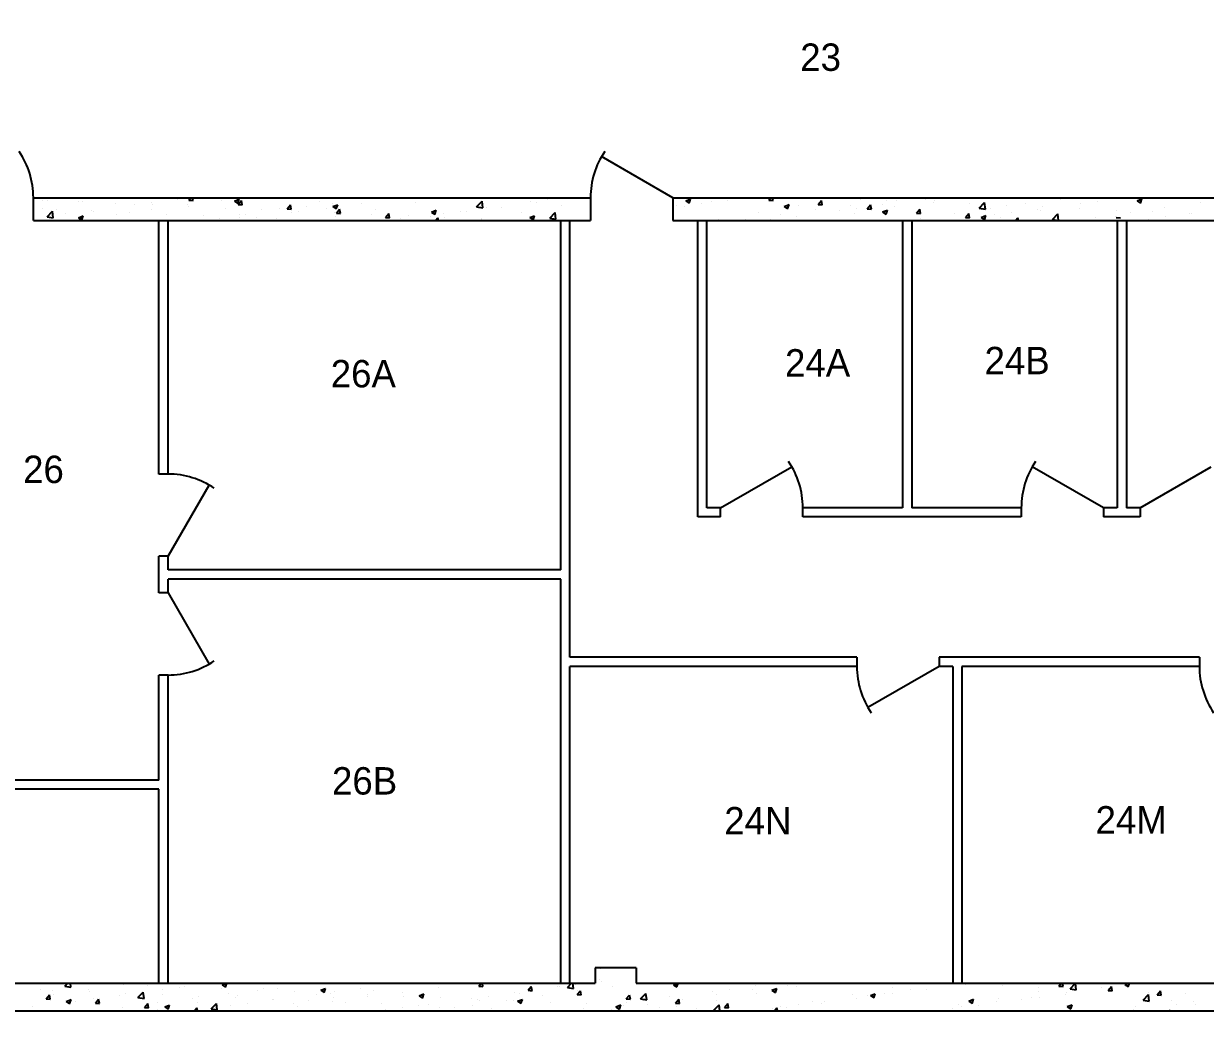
# Model space of a CAD drawing. Header units: inches. Extents: x -34849 to 37501, y -26482 to 39290.
# Drawn here: x 284 to 802, y 12580 to 13014 of the extents above; entities that cross this region are included whole.
import ezdxf
from ezdxf.enums import TextEntityAlignment as Align

# ---------------------------------------------------------------- set-up
doc = ezdxf.new("R2010")
doc.units = ezdxf.units.IN
doc.header["$MEASUREMENT"] = 0
for name, color, linetype in [('035$01DOOR', 150, 'Continuous'), ('035$01OFFICE', 7, 'Continuous'), ('035$01OUT', 7, 'Continuous'), ('035$01WAL', 7, 'Continuous'), ('035$04OFF', 7, 'Continuous')]:
    doc.layers.add(name, color=color, linetype=linetype)

# ---------------------------------------------------------------- blocks, each defined once
blk = doc.blocks.new('OFFICE')
at = {"color": 2, "linetype": 'Continuous'}
blk.add_attdef('OFFICE', text='', height=12, dxfattribs=at).set_placement((0, 0), align=Align.MIDDLE)

msp = doc.modelspace()

# ---------------------------------------------------------------- linework, layer by layer
at = {"layer": '035$01DOOR'}
for p, q in [((568.38, 12937.61), (537.2, 12955.61)), ((589.38, 12801.84), (620.55, 12819.84)), ((757.08, 12801.84), (725.9, 12819.84)), ((773.08, 12801.84), (804.26, 12819.84)), ((347.38, 12780.61), (365.38, 12811.79)), ((347.38, 12764.61), (365.38, 12733.43)), ((685.08, 12732.36), (653.9, 12714.36))]:
    msp.add_line(p, q, dxfattribs=at)
for centre, start, end in [((252.38, 12937.61), 0, 34.2232), ((568.38, 12937.61), 145.7768, 180), ((589.38, 12801.84), 0, 34.2232), ((757.08, 12801.84), 145.7768, 180), ((347.38, 12780.61), 55.774, 90), ((347.38, 12764.61), 270, 304.226), ((685.08, 12732.36), 180, 214.2232), ((835.08, 12732.36), 180, 214.2232)]:
    msp.add_arc(centre, 36, start, end, dxfattribs=at)
at = {"layer": '035$01OUT', "linetype": 'Continuous'}
for p, q in [((552.38, 12600.36), (534.38, 12600.36)), ((534.38, 12600.36), (534.38, 12593.61)), ((552.38, 12600.36), (552.38, 12593.61)), ((249.38, 12593.61), (534.38, 12593.61)), ((552.38, 12593.61), (835.15, 12593.61)), ((-53.62, 12581.61), (2806.38, 12581.61))]:
    msp.add_line(p, q, dxfattribs=at)
at = {"layer": '035$01OUT'}
for p, q in [((536.58, 12599.89), (536.58, 12599.89)), ((302.17, 12592.32), (303.4, 12593.61)), ((304.83, 12591.91), (304.64, 12593.61)), ((322.54, 12593.36), (322.54, 12593.36)), ((327.93, 12593), (327.93, 12593)), ((338.56, 12592.68), (338.56, 12592.68)), ((363.7, 12593.25), (363.7, 12593.25)), ((371.1, 12592.95), (372.83, 12593.61)), ((371.1, 12592.95), (372.59, 12591.94)), ((372.59, 12591.94), (373.15, 12593.61)), ((404.25, 12593.33), (404.25, 12593.33)), ((483.5, 12592.42), (484.51, 12593.61)), ((485.3, 12592.26), (485.05, 12593.61)), ((522.31, 12591.75), (524.09, 12593.61)), ((524.98, 12591.34), (524.71, 12593.61)), ((525.64, 12592.99), (525.64, 12592.99)), ((536.36, 12595.14), (536.36, 12595.14)), ((537, 12594.48), (537, 12594.48)), ((568.76, 12593.01), (570.32, 12593.61)), ((568.76, 12593.01), (570.25, 12592)), ((570.25, 12592), (570.79, 12593.61)), ((618.7, 12592.86), (618.7, 12592.86)), ((691.44, 12593.23), (691.44, 12593.23)), ((695.2, 12593.32), (695.2, 12593.32)), ((696.72, 12593.13), (696.72, 12593.13)), ((737.56, 12592.39), (738.58, 12593.61)), ((739.35, 12592.24), (739.1, 12593.61)), ((742.45, 12591.18), (744.78, 12593.61)), ((745.12, 12590.77), (744.79, 12593.61)), ((746.22, 12593.19), (746.22, 12593.19)), ((766.42, 12593.08), (767.82, 12593.61)), ((766.42, 12593.08), (767.91, 12592.07)), ((767.91, 12592.07), (768.43, 12593.61)), ((291.51, 12591.08), (291.51, 12591.08)), ((294.01, 12586.8), (295.45, 12588.52)), ((295.8, 12586.64), (295.45, 12588.52)), ((296.84, 12590.68), (296.84, 12590.68)), ((297.19, 12588.83), (297.19, 12588.83)), ((302.17, 12592.32), (304.83, 12591.91)), ((312.34, 12590.75), (312.34, 12590.75)), ((312.86, 12590.01), (312.86, 12590.01)), ((325.88, 12588.27), (325.88, 12588.27)), ((328.87, 12589.33), (328.87, 12589.33)), ((334.18, 12587.36), (336.52, 12589.79)), ((336.85, 12586.94), (336.52, 12589.79)), ((344.82, 12590.77), (344.82, 12590.77)), ((344.89, 12588.65), (344.89, 12588.65)), ((352.33, 12591.76), (352.33, 12591.76)), ((354.57, 12592.01), (354.57, 12592.01)), ((360.9, 12587.98), (360.9, 12587.98)), ((370.59, 12591.33), (370.59, 12591.33)), ((373.7, 12589.3), (373.7, 12589.3)), ((377.75, 12588.2), (377.75, 12588.2)), ((386.6, 12590.65), (386.6, 12590.65)), ((389.1, 12591.41), (389.1, 12591.41)), ((395.25, 12591.2), (395.25, 12591.2)), ((402.62, 12589.98), (402.62, 12589.98)), ((412.57, 12588.89), (412.57, 12588.89)), ((414.21, 12590.54), (416.31, 12591.35)), ((414.21, 12590.54), (415.7, 12589.54)), ((415.7, 12589.54), (416.31, 12591.35)), ((418.63, 12589.3), (418.63, 12589.3)), ((419.93, 12587.62), (419.93, 12587.62)), ((420.08, 12589.88), (420.08, 12589.88)), ((431.44, 12591.38), (431.44, 12591.38)), ((434.65, 12588.62), (434.65, 12588.62)), ((434.87, 12587.7), (434.87, 12587.7)), ((437.43, 12590.62), (437.43, 12590.62)), ((450.03, 12589.62), (450.03, 12589.62)), ((450.66, 12587.95), (450.66, 12587.95)), ((457.33, 12588.14), (459.43, 12588.95)), ((457.33, 12588.14), (458.82, 12587.13)), ((458.82, 12587.13), (459.43, 12588.95)), ((465.61, 12591.87), (465.61, 12591.87)), ((483.5, 12592.42), (485.3, 12592.26)), ((487.82, 12588.01), (487.82, 12588.01)), ((499.19, 12589.5), (499.19, 12589.5)), ((501.37, 12589.13), (501.37, 12589.13)), ((505.02, 12590.54), (506.47, 12592.26)), ((505.02, 12590.54), (506.82, 12590.38)), ((506.82, 12590.38), (506.47, 12592.26)), ((511.38, 12588.17), (511.38, 12588.17)), ((518.13, 12592), (518.13, 12592)), ((518.87, 12592.14), (518.87, 12592.14)), ((522.31, 12591.75), (524.98, 12591.34)), ((526.54, 12588.65), (527.99, 12590.38)), ((526.54, 12588.65), (528.33, 12588.5)), ((526.79, 12590.28), (526.79, 12590.28)), ((528.33, 12588.5), (527.99, 12590.38)), ((541.94, 12592.2), (541.94, 12592.2)), ((548.06, 12586.77), (549.5, 12588.49)), ((549.85, 12586.61), (549.5, 12588.49)), ((554.33, 12586.79), (556.66, 12589.22)), ((556.99, 12586.37), (556.66, 12589.22)), ((566.93, 12587.63), (566.93, 12587.63)), ((585.88, 12590.12), (585.88, 12590.12)), ((587.71, 12588.5), (587.71, 12588.5)), ((593.39, 12591.11), (593.39, 12591.11)), ((603.29, 12590.75), (603.29, 12590.75)), ((604.75, 12592.61), (604.75, 12592.61)), ((605.11, 12589.25), (605.11, 12589.25)), ((611.87, 12590.61), (613.97, 12591.41)), ((611.87, 12590.61), (613.37, 12589.6)), ((613.37, 12589.6), (613.97, 12591.41)), ((622.6, 12592.26), (622.6, 12592.26)), ((647.29, 12588.67), (647.29, 12588.67)), ((653.62, 12588.25), (653.62, 12588.25)), ((654.99, 12588.21), (657.09, 12589.01)), ((654.99, 12588.21), (656.48, 12587.2)), ((656.48, 12587.2), (657.09, 12589.01)), ((661.13, 12589.24), (661.13, 12589.24)), ((664.47, 12589.15), (664.47, 12589.15)), ((664.78, 12591.67), (664.78, 12591.67)), ((672.49, 12590.73), (672.49, 12590.73)), ((679.62, 12591.08), (679.62, 12591.08)), ((712.74, 12592.45), (712.74, 12592.45)), ((728.73, 12590.19), (728.73, 12590.19)), ((728.75, 12591.77), (728.75, 12591.77)), ((737.56, 12592.39), (739.35, 12592.24)), ((740.24, 12588.86), (740.24, 12588.86)), ((740.98, 12589.62), (740.98, 12589.62)), ((742.45, 12591.18), (745.12, 12590.77)), ((744.77, 12591.1), (744.77, 12591.1)), ((756.38, 12591.73), (756.38, 12591.73)), ((759.07, 12590.51), (760.52, 12592.23)), ((759.07, 12590.51), (760.87, 12590.35)), ((759.19, 12591.35), (759.19, 12591.35)), ((760.87, 12590.35), (760.52, 12592.23)), ((760.78, 12590.42), (760.78, 12590.42)), ((766.7, 12592.34), (766.7, 12592.34)), ((774.47, 12586.22), (776.81, 12588.65)), ((776.8, 12589.74), (776.8, 12589.74)), ((777.14, 12585.8), (776.81, 12588.65)), ((780.59, 12588.63), (782.04, 12590.35)), ((780.59, 12588.63), (782.38, 12588.47)), ((782.39, 12588.47), (782.04, 12590.35)), ((792.81, 12589.07), (792.81, 12589.07)), ((288.06, 12583.29), (288.06, 12583.29)), ((294.01, 12586.8), (295.8, 12586.64)), ((302.78, 12585.67), (304.88, 12586.48)), ((302.78, 12585.67), (304.27, 12584.67)), ((304.27, 12584.67), (304.88, 12586.48)), ((307, 12585.79), (307, 12585.79)), ((314.51, 12586.78), (314.51, 12586.78)), ((315.52, 12584.91), (316.97, 12586.64)), ((315.52, 12584.91), (317.32, 12584.76)), ((317.32, 12584.76), (316.97, 12586.64)), ((327.56, 12583.01), (327.56, 12583.01)), ((334.18, 12587.36), (336.85, 12586.94)), ((337.04, 12583.03), (338.49, 12584.75)), ((337.04, 12583.03), (338.84, 12582.87)), ((338.84, 12582.87), (338.49, 12584.75)), ((342.96, 12585.13), (342.96, 12585.13)), ((345.89, 12583.27), (347.99, 12584.08)), ((345.89, 12583.27), (347.38, 12582.26)), ((347.38, 12582.26), (347.99, 12584.08)), ((358.12, 12587.05), (358.12, 12587.05)), ((358.95, 12581.61), (360.01, 12582.87)), ((360.24, 12581.61), (360.01, 12582.87)), ((360.26, 12585.2), (360.26, 12585.2)), ((366.2, 12582.39), (368.54, 12584.83)), ((366.2, 12582.39), (368.87, 12581.98)), ((368.87, 12581.98), (368.54, 12584.83)), ((374.75, 12583.91), (374.75, 12583.91)), ((376.91, 12587.3), (376.91, 12587.3)), ((382.26, 12584.9), (382.26, 12584.9)), ((392.93, 12586.62), (392.93, 12586.62)), ((393.62, 12586.4), (393.62, 12586.4)), ((402.44, 12584.62), (402.44, 12584.62)), ((403.89, 12583.34), (403.89, 12583.34)), ((408.94, 12585.95), (408.94, 12585.95)), ((419.47, 12585.59), (419.47, 12585.59)), ((424.96, 12585.27), (424.96, 12585.27)), ((440.97, 12584.59), (440.97, 12584.59)), ((450.01, 12583.03), (450.01, 12583.03)), ((456.99, 12583.92), (456.99, 12583.92)), ((461.37, 12584.52), (461.37, 12584.52)), ((466.38, 12583.13), (466.38, 12583.13)), ((466.68, 12587.27), (466.68, 12587.27)), ((473, 12583.24), (473, 12583.24)), ((480.31, 12587.02), (480.31, 12587.02)), ((480.65, 12584), (480.65, 12584)), ((482.69, 12586.59), (482.69, 12586.59)), ((483.88, 12586.13), (483.88, 12586.13)), ((489.02, 12582.56), (489.02, 12582.56)), ((495.8, 12585.92), (495.8, 12585.92)), ((498.71, 12585.92), (498.71, 12585.92)), ((500.44, 12585.74), (502.54, 12586.54)), ((500.44, 12585.74), (501.93, 12584.73)), ((501.93, 12584.73), (502.54, 12586.54)), ((514.72, 12585.24), (514.72, 12585.24)), ((529.11, 12582.65), (529.11, 12582.65)), ((530.74, 12584.56), (530.74, 12584.56)), ((543.55, 12583.34), (545.65, 12584.14)), ((543.55, 12583.34), (545.05, 12582.33)), ((545.05, 12582.33), (545.65, 12584.14)), ((546.75, 12583.89), (546.75, 12583.89)), ((548.06, 12586.77), (549.85, 12586.61)), ((548.06, 12585.14), (548.06, 12585.14)), ((554.33, 12586.79), (556.99, 12586.37)), ((555.57, 12586.13), (555.57, 12586.13)), ((557.16, 12584.46), (557.16, 12584.46)), ((562.76, 12583.21), (562.76, 12583.21)), ((569.58, 12584.89), (571.02, 12586.61)), ((569.58, 12584.89), (571.37, 12584.73)), ((570.12, 12583.25), (570.12, 12583.25)), ((571.37, 12584.73), (571.02, 12586.61)), ((572.56, 12586.58), (572.56, 12586.58)), ((578.78, 12582.53), (578.78, 12582.53)), ((586.34, 12581.82), (588.68, 12584.26)), ((587.61, 12586.25), (587.61, 12586.25)), ((588.99, 12581.61), (588.68, 12584.26)), ((591.09, 12583), (592.54, 12584.73)), ((591.09, 12583), (592.89, 12582.85)), ((592.89, 12582.85), (592.54, 12584.73)), ((612.29, 12582.67), (612.29, 12582.67)), ((613.02, 12581.61), (614.06, 12582.85)), ((614.29, 12581.61), (614.06, 12582.85)), ((615.8, 12583.27), (615.8, 12583.27)), ((618.33, 12582.87), (618.33, 12582.87)), ((623.31, 12584.26), (623.31, 12584.26)), ((629.79, 12585.67), (629.79, 12585.67)), ((633.49, 12584.79), (633.49, 12584.79)), ((634.68, 12585.75), (634.68, 12585.75)), ((649.07, 12587.04), (649.07, 12587.04)), ((691.06, 12582.38), (691.06, 12582.38)), ((693.73, 12584.18), (693.73, 12584.18)), ((694.84, 12583.34), (694.84, 12583.34)), ((698.1, 12585.8), (700.2, 12586.61)), ((698.1, 12585.8), (699.59, 12584.8)), ((699.59, 12584.8), (700.2, 12586.61)), ((702.42, 12583.88), (702.42, 12583.88)), ((710.24, 12585.45), (710.24, 12585.45)), ((711.23, 12587.18), (711.23, 12587.18)), ((721.37, 12586.37), (721.37, 12586.37)), ((725.4, 12587.37), (725.4, 12587.37)), ((728.88, 12587.36), (728.88, 12587.36)), ((741.22, 12583.4), (743.32, 12584.21)), ((741.22, 12583.4), (742.71, 12582.39)), ((742.71, 12582.39), (743.32, 12584.21)), ((771.17, 12583.67), (771.17, 12583.67)), ((774.47, 12586.22), (777.14, 12585.8)), ((786.75, 12585.92), (786.75, 12585.92)), ((789.11, 12584.5), (789.11, 12584.5)), ((796.62, 12585.49), (796.62, 12585.49)), ((797.47, 12584.3), (797.47, 12584.3)), ((342.76, 12582.19), (342.76, 12582.19)), ((384.94, 12581.61), (384.94, 12581.61)), ((390.94, 12581.61), (391.11, 12581.67)), ((391.09, 12581.61), (391.11, 12581.67)), ((442.49, 12582.04), (442.49, 12582.04)), ((465.24, 12581.89), (465.24, 12581.89)), ((505.03, 12581.89), (505.03, 12581.89)), ((541.57, 12582.22), (541.57, 12582.22)), ((586.34, 12581.82), (587.69, 12581.61)), ((588.44, 12581.61), (588.77, 12581.74)), ((588.73, 12581.61), (588.77, 12581.74)), ((594.79, 12581.86), (594.79, 12581.86)), ((756.02, 12581.75), (756.02, 12581.75)), ((770.17, 12582), (770.17, 12582)), ((785.93, 12581.61), (786.43, 12581.8)), ((786.37, 12581.61), (786.43, 12581.8))]:
    msp.add_line(p, q, dxfattribs=at)
at = {"layer": '035$01WAL', "linetype": 'Continuous'}
for p, q in [((288.38, 12937.61), (532.38, 12937.61)), ((288.38, 12927.61), (288.38, 12937.61)), ((532.38, 12937.61), (532.38, 12927.61)), ((568.38, 12937.61), (1461.38, 12937.61)), ((568.38, 12937.61), (568.38, 12927.61)), ((288.38, 12927.61), (532.38, 12927.61)), ((568.38, 12927.61), (1144.39, 12927.61))]:
    msp.add_line(p, q, dxfattribs=at)
at = {"layer": '035$01WAL'}
for p, q in [((292.31, 12936.5), (292.31, 12936.5)), ((294.56, 12936.26), (294.56, 12936.26)), ((308.33, 12935.82), (308.33, 12935.82)), ((309.8, 12935.99), (309.8, 12935.99)), ((324.34, 12935.14), (324.34, 12935.14)), ((332.64, 12934.55), (332.64, 12934.55)), ((334.73, 12937.61), (334.83, 12937.54)), ((334.83, 12937.54), (334.86, 12937.61)), ((340.15, 12935.54), (340.15, 12935.54)), ((340.36, 12934.47), (340.36, 12934.47)), ((351.51, 12937.03), (351.51, 12937.03)), ((355.73, 12934.67), (355.73, 12934.67)), ((356.51, 12936.55), (357.4, 12937.61)), ((356.51, 12936.55), (358.31, 12936.4)), ((358.31, 12936.39), (358.08, 12937.61)), ((370.88, 12936.59), (370.88, 12936.59)), ((376.45, 12936.15), (378.55, 12936.95)), ((376.45, 12936.15), (377.95, 12935.14)), ((377.95, 12935.14), (378.56, 12936.95)), ((378.03, 12934.67), (379.48, 12936.39)), ((378.03, 12934.67), (379.82, 12934.51)), ((379.82, 12934.51), (379.48, 12936.39)), ((399.55, 12932.79), (400.99, 12934.51)), ((401.34, 12932.63), (401, 12934.51)), ((413.54, 12936.11), (413.54, 12936.11)), ((419.26, 12935.16), (419.26, 12935.16)), ((419.57, 12933.74), (421.67, 12934.55)), ((421.06, 12932.74), (421.67, 12934.55)), ((432.24, 12935.13), (432.24, 12935.13)), ((447.64, 12937.24), (447.64, 12937.24)), ((455.72, 12935.52), (455.72, 12935.52)), ((482.53, 12933.64), (484.87, 12936.08)), ((485.2, 12933.23), (484.87, 12936.08)), ((505.95, 12935.78), (505.95, 12935.78)), ((508.57, 12935.46), (508.57, 12935.46)), ((513.46, 12936.77), (513.46, 12936.77)), ((574.12, 12936.21), (576.22, 12937.02)), ((574.12, 12936.21), (575.61, 12935.21)), ((575.61, 12935.21), (576.22, 12937.02)), ((581.2, 12934.89), (581.2, 12934.89)), ((585.33, 12936.12), (585.33, 12936.12)), ((592.57, 12936.39), (592.57, 12936.39)), ((610.56, 12936.53), (611.47, 12937.61)), ((610.56, 12936.53), (612.36, 12936.37)), ((612.36, 12936.37), (612.13, 12937.61)), ((617.23, 12933.81), (619.33, 12934.62)), ((618.72, 12932.8), (619.33, 12934.62)), ((632.08, 12934.64), (633.53, 12936.37)), ((632.08, 12934.64), (633.88, 12934.49)), ((633.88, 12934.49), (633.53, 12936.37)), ((640.89, 12937.16), (640.89, 12937.16)), ((646.25, 12934.33), (646.25, 12934.33)), ((650.48, 12936.94), (650.48, 12936.94)), ((653.6, 12932.76), (655.05, 12934.49)), ((655.39, 12932.6), (655.05, 12934.48)), ((660.31, 12934.52), (660.31, 12934.52)), ((661.83, 12936.58), (661.83, 12936.58)), ((666.49, 12936.26), (666.49, 12936.26)), ((679.26, 12937.01), (679.26, 12937.01)), ((682.51, 12935.59), (682.51, 12935.59)), ((683.07, 12936.58), (683.07, 12936.58)), ((698.52, 12934.91), (698.52, 12934.91)), ((702.68, 12933.07), (705.01, 12935.51)), ((705.35, 12932.66), (705.02, 12935.51)), ((714.54, 12934.23), (714.54, 12934.23)), ((723.01, 12934.99), (723.01, 12934.99)), ((738.16, 12936.91), (738.16, 12936.91)), ((747, 12935.14), (747, 12935.14)), ((747.02, 12935.09), (747.02, 12935.09)), ((754.51, 12936.12), (754.51, 12936.12)), ((771.78, 12936.28), (773.88, 12937.08)), ((771.78, 12936.28), (773.27, 12935.27)), ((773.27, 12935.27), (773.88, 12937.08)), ((799.52, 12935.45), (799.52, 12935.45)), ((292.31, 12932.98), (292.31, 12932.98)), ((294.41, 12929.25), (296.75, 12931.68)), ((294.41, 12929.25), (297.08, 12928.83)), ((294.82, 12929.57), (294.82, 12929.57)), ((297.08, 12928.83), (296.75, 12931.68)), ((298.64, 12932.47), (298.64, 12932.47)), ((302.33, 12930.56), (302.33, 12930.56)), ((308.13, 12928.87), (310.23, 12929.68)), ((309.63, 12927.87), (310.24, 12929.68)), ((313.69, 12932.06), (313.69, 12932.06)), ((314.65, 12931.79), (314.65, 12931.79)), ((324.75, 12930.3), (324.75, 12930.3)), ((330.67, 12931.11), (330.67, 12931.11)), ((340.33, 12932.55), (340.33, 12932.55)), ((346.68, 12930.44), (346.68, 12930.44)), ((356.37, 12933.79), (356.37, 12933.79)), ((362.7, 12929.76), (362.7, 12929.76)), ((372.39, 12933.11), (372.39, 12933.11)), ((378.55, 12930.1), (378.55, 12930.1)), ((378.71, 12929.08), (378.71, 12929.08)), ((381.44, 12930.18), (381.44, 12930.18)), ((388.4, 12932.44), (388.4, 12932.44)), ((396.04, 12933.1), (396.04, 12933.1)), ((399.55, 12932.79), (401.34, 12932.63)), ((400.38, 12932.68), (400.38, 12932.68)), ((401.5, 12930.96), (401.5, 12930.96)), ((404.42, 12931.76), (404.42, 12931.76)), ((407.89, 12933.66), (407.89, 12933.66)), ((416.66, 12932.88), (416.66, 12932.88)), ((419.57, 12933.74), (421.06, 12932.74)), ((420.43, 12931.08), (420.43, 12931.08)), ((420.73, 12929.52), (420.73, 12929.52)), ((421.07, 12930.9), (422.51, 12932.63)), ((421.07, 12930.9), (422.86, 12930.75)), ((422.86, 12930.75), (422.51, 12932.63)), ((436.45, 12930.41), (436.45, 12930.41)), ((438.22, 12932.52), (438.22, 12932.52)), ((442.58, 12929.02), (444.03, 12930.75)), ((444.38, 12928.86), (444.03, 12930.74)), ((452.46, 12929.73), (452.46, 12929.73)), ((462.43, 12929.18), (462.43, 12929.18)), ((462.68, 12931.34), (464.78, 12932.15)), ((462.68, 12931.34), (464.17, 12930.34)), ((464.18, 12930.33), (464.78, 12932.15)), ((468.13, 12930.8), (468.13, 12930.8)), ((475.64, 12931.79), (475.64, 12931.79)), ((478.01, 12931.43), (478.01, 12931.43)), ((482.53, 12933.64), (485.2, 12933.23)), ((487, 12933.29), (487, 12933.29)), ((493.42, 12933.54), (493.42, 12933.54)), ((502.17, 12931.03), (502.17, 12931.03)), ((505.8, 12928.94), (507.9, 12929.75)), ((507.29, 12927.93), (507.9, 12929.74)), ((514.55, 12928.68), (516.89, 12931.11)), ((517.22, 12928.26), (516.89, 12931.11)), ((519.66, 12934.04), (519.66, 12934.04)), ((569.92, 12934), (569.92, 12934)), ((573.69, 12933.91), (573.69, 12933.91)), ((605.9, 12931.15), (605.9, 12931.15)), ((615.7, 12930.3), (615.7, 12930.3)), ((617.23, 12933.81), (618.72, 12932.8)), ((622.49, 12929.54), (622.49, 12929.54)), ((623.4, 12934.15), (623.4, 12934.15)), ((631.1, 12932.41), (631.1, 12932.41)), ((641.44, 12932.03), (641.44, 12932.03)), ((648.08, 12930.57), (648.08, 12930.57)), ((648.95, 12933.02), (648.95, 12933.02)), ((653.6, 12932.76), (655.39, 12932.6)), ((660.34, 12931.41), (662.44, 12932.21)), ((660.34, 12931.41), (661.84, 12930.4)), ((661.84, 12930.4), (662.45, 12932.21)), ((665.58, 12933.57), (665.58, 12933.57)), ((675.12, 12930.88), (676.56, 12932.6)), ((675.12, 12930.88), (676.91, 12930.72)), ((676.91, 12930.72), (676.56, 12932.6)), ((692.03, 12930.63), (692.03, 12930.63)), ((696.64, 12929), (698.08, 12930.72)), ((698.43, 12928.84), (698.08, 12930.72)), ((702.68, 12933.07), (705.35, 12932.66)), ((703.46, 12929), (705.56, 12929.81)), ((704.95, 12928), (705.56, 12929.81)), ((707.61, 12932.88), (707.61, 12932.88)), ((709.18, 12930.16), (709.18, 12930.16)), ((712.03, 12929.08), (712.03, 12929.08)), ((716.69, 12931.14), (716.69, 12931.14)), ((728.06, 12932.64), (728.06, 12932.64)), ((729.52, 12932.08), (729.52, 12932.08)), ((730.55, 12933.56), (730.55, 12933.56)), ((734.7, 12928.11), (737.03, 12930.54)), ((737.36, 12927.69), (737.03, 12930.54)), ((746.57, 12932.88), (746.57, 12932.88)), ((753.38, 12929.17), (753.38, 12929.17)), ((762.24, 12929.51), (762.24, 12929.51)), ((762.58, 12932.2), (762.58, 12932.2)), ((768.78, 12931.28), (768.78, 12931.28)), ((778.6, 12931.53), (778.6, 12931.53)), ((783.94, 12933.2), (783.94, 12933.2)), ((784.44, 12929.27), (784.44, 12929.27)), ((794.61, 12930.85), (794.61, 12930.85)), ((795.8, 12930.77), (795.8, 12930.77)), ((308.13, 12928.87), (309.63, 12927.87)), ((309.59, 12928.38), (309.59, 12928.38)), ((343.38, 12816.61), (343.38, 12927.61)), ((347.38, 12816.61), (347.38, 12927.61)), ((362.57, 12927.7), (362.57, 12927.7)), ((370.08, 12928.69), (370.08, 12928.69)), ((386.1, 12928.85), (386.1, 12928.85)), ((394.73, 12928.41), (394.73, 12928.41)), ((410.74, 12927.73), (410.74, 12927.73)), ((442.58, 12929.02), (444.38, 12928.86)), ((449.18, 12928.31), (449.18, 12928.31)), ((464.5, 12927.61), (465.55, 12928.86)), ((465.78, 12927.61), (465.55, 12928.86)), ((468.48, 12929.05), (468.48, 12929.05)), ((484.49, 12928.38), (484.49, 12928.38)), ((484.67, 12928.03), (484.67, 12928.03)), ((500.51, 12927.7), (500.51, 12927.7)), ((505.8, 12928.94), (507.29, 12927.93)), ((514.55, 12928.68), (517.22, 12928.26)), ((519.38, 12774.61), (519.38, 12927.61)), ((523.38, 12736.36), (523.38, 12927.61)), ((523.79, 12927.72), (523.79, 12927.72)), ((579.38, 12797.84), (579.38, 12927.61)), ((583.38, 12801.84), (583.38, 12927.61)), ((588.41, 12928.15), (588.41, 12928.15)), ((600.12, 12928.05), (600.12, 12928.05)), ((611.13, 12928.04), (611.13, 12928.04)), ((669.08, 12927.61), (669.08, 12801.84)), ((673.08, 12927.61), (673.08, 12801.84)), ((676.87, 12928.71), (676.87, 12928.71)), ((690.24, 12927.66), (690.24, 12927.66)), ((696.64, 12929), (698.43, 12928.84)), ((703.46, 12929), (704.95, 12928)), ((718.57, 12927.61), (719.6, 12928.84)), ((719.83, 12927.61), (719.6, 12928.84)), ((734.7, 12928.11), (737.36, 12927.69)), ((762.69, 12928.97), (764.48, 12928.81)), ((763.08, 12927.61), (763.08, 12801.84)), ((767.08, 12927.61), (767.08, 12801.84)), ((776.93, 12928.28), (776.93, 12928.28)), ((347.38, 12816.61), (343.38, 12816.61)), ((589.38, 12801.84), (583.38, 12801.84)), ((589.38, 12797.84), (589.38, 12801.84)), ((669.08, 12801.84), (625.38, 12801.84)), ((625.38, 12797.84), (625.38, 12801.84)), ((721.08, 12801.84), (673.08, 12801.84)), ((721.08, 12801.84), (721.08, 12797.84)), ((757.08, 12801.84), (757.08, 12797.84)), ((763.08, 12801.84), (757.08, 12801.84)), ((773.08, 12801.84), (767.08, 12801.84)), ((773.08, 12801.84), (773.08, 12797.84)), ((589.38, 12797.84), (579.38, 12797.84)), ((721.08, 12797.84), (625.38, 12797.84)), ((773.08, 12797.84), (757.08, 12797.84)), ((343.38, 12764.61), (343.38, 12780.61)), ((347.38, 12780.61), (343.38, 12780.61)), ((347.38, 12774.61), (347.38, 12780.61)), ((519.38, 12774.61), (347.38, 12774.61)), ((519.38, 12770.61), (347.38, 12770.61)), ((347.38, 12764.61), (347.38, 12770.61)), ((519.38, 12593.61), (519.38, 12770.61)), ((347.38, 12764.61), (343.38, 12764.61)), ((649.08, 12736.36), (523.38, 12736.36)), ((649.08, 12736.36), (649.08, 12732.36)), ((799.08, 12736.36), (685.08, 12736.36)), ((685.08, 12736.36), (685.08, 12732.36)), ((799.08, 12736.36), (799.08, 12732.36)), ((343.38, 12682.61), (343.38, 12728.61)), ((347.38, 12728.61), (343.38, 12728.61)), ((347.38, 12593.61), (347.38, 12728.61)), ((523.38, 12593.61), (523.38, 12732.36)), ((649.08, 12732.36), (523.38, 12732.36)), ((691.08, 12732.36), (685.08, 12732.36)), ((691.08, 12732.36), (691.08, 12593.61)), ((695.08, 12732.36), (695.08, 12593.61)), ((799.08, 12732.36), (695.08, 12732.36)), ((343.38, 12682.61), (234.38, 12682.61)), ((343.38, 12678.61), (234.38, 12678.61)), ((343.38, 12593.61), (343.38, 12678.61))]:
    msp.add_line(p, q, dxfattribs=at)
at = {"layer": '035$04OFF', "color": 1}
msp.add_circle((4615.61, 6404.23, 0), 32885.87, dxfattribs=at)

# ---------------------------------------------------------------- block references
at = {"layer": '035$01OFFICE', "color": 7}
ref = msp.add_blockref('OFFICE', (633.18, 12999.16, 0), dxfattribs=at)
ref.add_attrib('OFFICE', '23', dxfattribs={"layer": '0', "color": 7, "linetype": 'Continuous', "height": 12}).set_placement((633.18, 12999.16, 0), align=Align.MIDDLE)
ref = msp.add_blockref('OFFICE', (719.25, 12866.39, 0), dxfattribs=at)
ref.add_attrib('OFFICE', '24B', dxfattribs={"layer": '0', "color": 7, "linetype": 'Continuous', "height": 12}).set_placement((719.25, 12866.39, 0), align=Align.MIDDLE)
ref = msp.add_blockref('OFFICE', (631.86, 12865.39), dxfattribs=at)
ref.add_attrib('OFFICE', '24A', dxfattribs={"layer": '0', "color": 7, "linetype": 'Continuous', "height": 12}).set_placement((631.86, 12865.39, 0), align=Align.MIDDLE)
ref = msp.add_blockref('OFFICE', (432.89, 12860.57, 0), dxfattribs=at)
ref.add_attrib('OFFICE', '26A', dxfattribs={"layer": '0', "color": 7, "linetype": 'Continuous', "height": 12}).set_placement((432.89, 12860.57, 0), align=Align.MIDDLE)
ref = msp.add_blockref('OFFICE', (292.79, 12818.68, 0), dxfattribs=at)
ref.add_attrib('OFFICE', '26', dxfattribs={"layer": '0', "color": 7, "linetype": 'Continuous', "height": 12}).set_placement((292.79, 12818.68, 0), align=Align.MIDDLE)
ref = msp.add_blockref('OFFICE', (433.45, 12682.27, 0), dxfattribs=at)
ref.add_attrib('OFFICE', '26B', dxfattribs={"layer": '0', "color": 7, "linetype": 'Continuous', "height": 12}).set_placement((433.45, 12682.27, 0), align=Align.MIDDLE)
ref = msp.add_blockref('OFFICE', (605.7, 12664.9, 0), dxfattribs=at)
ref.add_attrib('OFFICE', '24N', dxfattribs={"layer": '0', "color": 7, "linetype": 'Continuous', "height": 12}).set_placement((605.7, 12664.9, 0), align=Align.MIDDLE)
ref = msp.add_blockref('OFFICE', (769.2, 12665.29, 0), dxfattribs=at)
ref.add_attrib('OFFICE', '24M', dxfattribs={"layer": '0', "color": 7, "linetype": 'Continuous', "height": 12}).set_placement((769.2, 12665.29, 0), align=Align.MIDDLE)

doc.saveas('drawing.dxf')
